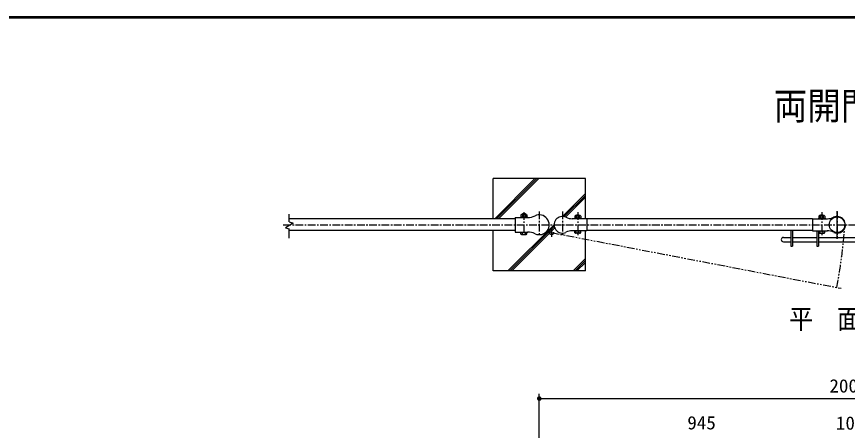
# Model space of a CAD drawing. Units: millimetres, scale not verified. Extents: x -4425 to 4425, y -3150 to 3150.
# Drawn here: x -995 to 1708, y 1579 to 2925 of the extents above; entities that cross this region are included whole.
import ezdxf
from ezdxf.enums import TextEntityAlignment as Align

# ---------------------------------------------------------------- set-up
doc = ezdxf.new("R2010")
doc.units = ezdxf.units.MM
doc.header["$LTSCALE"] = 20
doc.linetypes.add('USER1', pattern=[2, 1.25, -0.25, 0.25, -0.25])
doc.linetypes.add('USER6', pattern=[2.5, 1.25, -0.25, 0.25, -0.25, 0.25, -0.25])
for name, color, linetype, lineweight in [('0-0_BUHIN', 7, 'Continuous', 25), ('0-1_BOLT', 7, 'Continuous', 25), ('0-2_KOUZOU', 7, 'Continuous', 25), ('0-3_SUNPOU', 1, 'Continuous', 25), ('0-4_HATCH', 4, 'Continuous', 25), ('0-6_KISO', 7, 'Continuous', 25), ('0-9_1', 7, 'Continuous', 25), ('0-D_WAKU', 7, 'Continuous', 25)]:
    doc.layers.add(name, color=color, linetype=linetype, lineweight=lineweight)
doc.styles.add('ＭＳ ゴシック', font='')
doc.styles.get('ＭＳ ゴシック').set_extended_font_data('MS Gothic')

# ---------------------------------------------------------------- blocks, each defined once
blk = doc.blocks.new('M1')
at = {"layer": '0-3_SUNPOU'}
blk.add_line((-5, 0), (-38.58, 0), dxfattribs=at)
for points in [[(0, 0), (-5, 0), (-4.96, 0.63)], [(0, 0), (-4.96, -0.63), (-5, 0)], [(0, 0), (-4.96, 0.63), (-4.84, 1.24)], [(0, 0), (-4.84, -1.24), (-4.96, -0.63)], [(0, 0), (-4.84, 1.24), (-4.65, 1.84)], [(0, 0), (-4.65, -1.84), (-4.84, -1.24)], [(0, 0), (-4.65, 1.84), (-4.38, 2.41)], [(0, 0), (-4.38, -2.41), (-4.65, -1.84)], [(0, 0), (-4.38, 2.41), (-4.05, 2.94)], [(0, 0), (-4.05, -2.94), (-4.38, -2.41)], [(0, 0), (-4.05, 2.94), (-3.64, 3.42)], [(0, 0), (-3.64, -3.42), (-4.05, -2.94)], [(0, 0), (-3.64, 3.42), (-3.19, 3.85)], [(0, 0), (-3.19, -3.85), (-3.64, -3.42)], [(0, 0), (-3.19, 3.85), (-2.68, 4.22)], [(0, 0), (-2.68, -4.22), (-3.19, -3.85)], [(0, 0), (-2.68, 4.22), (-2.13, 4.52)], [(0, 0), (-2.13, -4.52), (-2.68, -4.22)], [(0, 0), (-2.13, 4.52), (-1.55, 4.76)], [(0, 0), (-1.55, -4.76), (-2.13, -4.52)], [(0, 0), (-1.55, 4.76), (-0.94, 4.91)], [(0, 0), (-0.94, -4.91), (-1.55, -4.76)], [(0, 0), (-0.94, 4.91), (-0.31, 4.99)], [(0, 0), (-0.31, -4.99), (-0.94, -4.91)], [(0, 0), (-0.31, 4.99), (0.31, 4.99)], [(0, 0), (0.31, -4.99), (-0.31, -4.99)], [(0, 0), (0.31, 4.99), (0.94, 4.91)], [(0, 0), (0.94, 4.91), (1.55, 4.76)], [(0, 0), (1.55, 4.76), (2.13, 4.52)], [(0, 0), (2.13, 4.52), (2.68, 4.22)], [(0, 0), (2.68, 4.22), (3.19, 3.85)], [(0, 0), (3.19, 3.85), (3.64, 3.42)], [(0, 0), (3.64, 3.42), (4.05, 2.94)], [(0, 0), (4.05, 2.94), (4.38, 2.41)], [(0, 0), (4.38, 2.41), (4.65, 1.84)], [(0, 0), (4.65, 1.84), (4.84, 1.24)], [(0, 0), (4.84, 1.24), (4.96, 0.63)], [(0, 0), (4.96, 0.63), (5, 0)], [(0, 0), (0.94, -4.91), (0.31, -4.99)], [(0, 0), (1.55, -4.76), (0.94, -4.91)], [(0, 0), (2.13, -4.52), (1.55, -4.76)], [(0, 0), (2.68, -4.22), (2.13, -4.52)], [(0, 0), (3.19, -3.85), (2.68, -4.22)], [(0, 0), (3.64, -3.42), (3.19, -3.85)], [(0, 0), (4.05, -2.94), (3.64, -3.42)], [(0, 0), (4.38, -2.41), (4.05, -2.94)], [(0, 0), (4.65, -1.84), (4.38, -2.41)], [(0, 0), (4.84, -1.24), (4.65, -1.84)], [(0, 0), (4.96, -0.63), (4.84, -1.24)], [(0, 0), (5, 0), (4.96, -0.63)]]:
    blk.add_solid(points, dxfattribs=at)

msp = doc.modelspace()

# ---------------------------------------------------------------- linework, layer by layer
at = {"layer": '0-0_BUHIN'}
for p, q in [((627.68, 2271.45), (627.68, 2224.41)), ((627.68, 2271.45), (668.26, 2271.45)), ((860.83, 2267.68), (812.25, 2267.68)), ((860.83, 2267.68), (860.83, 2228.18)), ((1595.03, 2267.68), (1643.61, 2267.68)), ((1595.03, 2267.68), (1595.03, 2228.18)), ((627.68, 2224.41), (668.26, 2224.41)), ((860.83, 2228.18), (812.25, 2228.18)), ((1595.03, 2228.18), (1643.61, 2228.18))]:
    msp.add_line(p, q, dxfattribs=at)
at = {"layer": '0-0_BUHIN', "color": 1, "linetype": 'USER1'}
for p, q in [((655.68, 2288.84), (655.68, 2212.2)), ((830.83, 2288.84), (830.83, 2212.2)), ((1625.03, 2288.84), (1625.03, 2212.2)), ((1675.02, 2202.7), (1675.02, 2291.74)), ((-127.53, 2247.93), (3555.26, 2247.93))]:
    msp.add_line(p, q, dxfattribs=at)
at = {"layer": '0-0_BUHIN', "color": 1, "linetype": 'USER6'}
for p, q in [((745.63, 2232.71), (745.63, 2209.15)), ((745.63, 2222.5), (1687.88, 2041.29))]:
    msp.add_line(p, q, dxfattribs=at)
msp.add_circle((745.63, 2222.57), 6.63, dxfattribs=at)
at = {"layer": '0-0_BUHIN'}
for centre, radius, start, end in [((667.26, 2329.09), 57.64, 270, 295.33168), ((705.68, 2247.93), 32.16, 245.75037, 115.33168), ((780.83, 2247.93), 27, 64.66832, 294.24963), ((813.09, 2316.08), 48.4, 244.66832, 270), ((1642.77, 2316.08), 48.4, 270, 295.33168), ((1675.03, 2247.93), 27, 245.75037, 115.33168), ((667.26, 2166.77), 57.64, 64.66832, 90), ((813.09, 2179.78), 48.4, 90, 115.33168), ((1642.77, 2179.78), 48.4, 64.66832, 90)]:
    msp.add_arc(centre, radius, start, end, dxfattribs=at)
at = {"layer": '0-0_BUHIN', "color": 1, "linetype": 'USER6'}
msp.add_arc((-51.13, 2372.48), 1755.97, 349.2128, 355.93273, dxfattribs=at)
at = {"layer": '0-1_BOLT'}
for p, q in [((645.18, 2273.45), (666.18, 2273.45)), ((648.33, 2281.45), (645.88, 2280.04)), ((648.33, 2281.45), (663.03, 2281.45)), ((650.68, 2280.04), (650.68, 2273.45)), ((660.68, 2280.04), (660.68, 2273.45)), ((663.03, 2281.45), (665.48, 2280.04)), ((666.18, 2273.45), (666.18, 2271.45)), ((823.48, 2277.68), (821.03, 2276.26)), ((821.03, 2276.26), (821.03, 2269.68)), ((838.18, 2277.68), (823.48, 2277.68)), ((825.83, 2276.26), (825.83, 2269.68)), ((835.83, 2276.26), (835.83, 2269.68)), ((838.18, 2277.68), (840.63, 2276.26)), ((838.18, 2277.68), (840.63, 2276.26)), ((840.63, 2276.26), (840.63, 2269.68)), ((1617.68, 2277.68), (1615.23, 2276.26)), ((1617.68, 2277.68), (1632.38, 2277.68)), ((1620.03, 2276.26), (1620.03, 2269.68)), ((1630.03, 2276.26), (1630.03, 2269.68)), ((1632.38, 2277.68), (1634.83, 2276.26)), ((820.33, 2269.68), (820.33, 2267.68)), ((841.33, 2269.68), (820.33, 2269.68)), ((841.33, 2267.68), (820.33, 2267.68)), ((841.33, 2269.68), (841.33, 2267.68)), ((1614.53, 2269.68), (1635.53, 2269.68)), ((1635.53, 2269.68), (1635.53, 2267.68)), ((645.88, 2217.82), (645.88, 2224.41)), ((648.33, 2216.41), (645.88, 2217.82)), ((650.68, 2217.82), (650.68, 2224.41)), ((650.68, 2224.41), (650.68, 2223.91)), ((650.68, 2224.41), (650.68, 2223.91)), ((660.68, 2217.82), (660.68, 2224.41)), ((660.68, 2224.41), (660.68, 2223.91)), ((660.68, 2224.41), (660.68, 2223.91)), ((663.03, 2216.41), (665.48, 2217.82)), ((665.48, 2217.82), (665.48, 2224.41)), ((825.83, 2228.18), (825.83, 2227.68)), ((825.83, 2228.18), (825.83, 2227.68)), ((825.83, 2221.59), (825.83, 2228.18)), ((835.83, 2228.18), (835.83, 2227.68)), ((835.83, 2228.18), (835.83, 2227.68)), ((835.83, 2221.59), (835.83, 2228.18)), ((1615.23, 2221.59), (1615.23, 2228.18)), ((1617.68, 2220.18), (1615.23, 2221.59)), ((1617.68, 2220.18), (1632.38, 2220.18)), ((1620.03, 2221.59), (1620.03, 2228.18)), ((1620.03, 2228.18), (1620.03, 2227.68)), ((1620.03, 2228.18), (1620.03, 2227.68)), ((1630.03, 2221.59), (1630.03, 2228.18)), ((1630.03, 2228.18), (1630.03, 2227.68)), ((1630.03, 2228.18), (1630.03, 2227.68)), ((1632.38, 2220.18), (1634.83, 2221.59)), ((1634.83, 2221.59), (1634.83, 2228.18)), ((648.33, 2216.41), (663.03, 2216.41))]:
    msp.add_line(p, q, dxfattribs=at)
for points in [[(645.18, 2273.45), (645.18, 2271.45), (666.18, 2271.45)], [(648.33, 2281.45), (645.88, 2280.04), (645.88, 2273.45)], [(648.33, 2281.45), (663.03, 2281.45), (665.48, 2280.04), (665.48, 2273.45)], [(838.18, 2277.68), (823.48, 2277.68), (821.03, 2276.26)], [(1617.68, 2277.68), (1615.23, 2276.26), (1615.23, 2269.68)], [(1617.68, 2277.68), (1632.38, 2277.68), (1634.83, 2276.26), (1634.83, 2269.68)], [(1614.53, 2269.68), (1614.53, 2267.68), (1635.53, 2267.68)], [(838.18, 2220.18), (823.48, 2220.18), (821.03, 2221.59), (821.03, 2228.18)], [(838.18, 2220.18), (840.63, 2221.59), (840.63, 2228.18)]]:
    msp.add_lwpolyline(points, dxfattribs=at)
for centre, radius, start, end in [((648.45, 2279), 2.45, 24.94299, 92.968), ((648.45, 2279), 2.45, 24.94299, 92.968), ((655.68, 2274.17), 10, 46.67952, 133.32048), ((655.68, 2271.91), 9.54, 58.40741, 121.59259), ((655.68, 2271.91), 9.54, 58.40741, 121.59259), ((662.9, 2279), 2.45, 87.032, 155.05701), ((662.9, 2279), 2.45, 87.032, 155.05701), ((823.6, 2275.23), 2.45, 24.94299, 92.968), ((823.6, 2275.23), 2.45, 24.94299, 92.968), ((830.83, 2270.4), 10, 46.67952, 133.32048), ((830.83, 2268.13), 9.54, 58.40741, 121.59259), ((830.83, 2268.13), 9.54, 58.40741, 121.59259), ((838.05, 2275.23), 2.45, 87.032, 155.05701), ((838.05, 2275.23), 2.45, 87.032, 155.05701), ((1617.8, 2275.23), 2.45, 24.94299, 92.968), ((1617.8, 2275.23), 2.45, 24.94299, 92.968), ((1625.03, 2270.4), 10, 46.67952, 133.32048), ((1625.03, 2268.13), 9.54, 58.40741, 121.59259), ((1625.03, 2268.13), 9.54, 58.40741, 121.59259), ((1632.25, 2275.23), 2.45, 87.032, 155.05701), ((1632.25, 2275.23), 2.45, 87.032, 155.05701), ((648.45, 2218.86), 2.45, 267.032, 335.05701), ((655.68, 2225.95), 9.54, 238.40741, 301.59259), ((662.9, 2218.86), 2.45, 204.94299, 272.968), ((823.6, 2222.63), 2.45, 267.032, 335.05701), ((830.83, 2229.72), 9.54, 238.40741, 301.59259), ((838.05, 2222.63), 2.45, 204.94299, 272.968), ((1617.8, 2222.63), 2.45, 267.032, 335.05701), ((1625.03, 2229.72), 9.54, 238.40741, 301.59259), ((1632.25, 2222.63), 2.45, 204.94299, 272.968)]:
    msp.add_arc(centre, radius, start, end, dxfattribs=at)
at = {"layer": '0-2_KOUZOU', "color": 3}
for p, q in [((-107.97, 2257.85), (-107.97, 2282.28)), ((-107.97, 2203.93), (-107.97, 2234.59))]:
    msp.add_line(p, q, dxfattribs=at)
at = {"layer": '0-2_KOUZOU', "color": 1, "linetype": 'USER1'}
for p, q in [((705.68, 2290.69), (705.68, 2211.4)), ((780.83, 2290.69), (780.83, 2211.4)), ((1675.02, 2291.16), (1675.02, 2203.13)), ((1675.03, 2290.69), (1675.03, 2211.4)), ((1675.03, 2214.77), (1675.03, 2280.34))]:
    msp.add_line(p, q, dxfattribs=at)
at = {"layer": '0-2_KOUZOU'}
for p, q in [((627.68, 2266.93), (-107.97, 2266.93)), ((1595.03, 2266.93), (860.83, 2266.93)), ((627.68, 2228.93), (-107.97, 2228.93)), ((1595.03, 2228.93), (860.83, 2228.93))]:
    msp.add_line(p, q, dxfattribs=at)
at = {"layer": '0-2_KOUZOU', "color": 3}
msp.add_lwpolyline([(-107.97, 2257.85), (-94.95, 2253.44), (-120.31, 2237.73), (-107.97, 2234.59)], dxfattribs=at)
at = {"layer": '0-2_KOUZOU', "color": 1}
msp.add_circle((1675.03, 2247.93), 25.4, dxfattribs=at)
at = {"layer": '0-3_SUNPOU'}
for p, q in [((705.68, 1312.68), (705.68, 1697.61)), ((735.68, 1682.61), (2675.18, 1682.61))]:
    msp.add_line(p, q, dxfattribs=at)
at = {"layer": '0-4_HATCH'}
for p, q in [((560.64, 2266.93), (691.64, 2397.93)), ((566.89, 2266.93), (697.89, 2397.93)), ((573.14, 2266.93), (704.14, 2397.93)), ((780.78, 2274.93), (855.68, 2349.83)), ((786.44, 2274.34), (855.68, 2343.58)), ((791.2, 2272.86), (855.68, 2337.33)), ((603.78, 2097.93), (753.83, 2247.98)), ((610.03, 2097.93), (754.42, 2242.32)), ((616.28, 2097.93), (755.9, 2237.55)), ((815.91, 2097.93), (855.68, 2137.7)), ((822.16, 2097.93), (855.68, 2131.45)), ((828.41, 2097.93), (855.68, 2125.2))]:
    msp.add_line(p, q, dxfattribs=at)
at = {"layer": '0-6_KISO'}
for p, q in [((555.68, 2266.93), (555.68, 2397.93)), ((855.68, 2397.93), (555.68, 2397.93)), ((855.68, 2267.68), (855.68, 2397.93)), ((555.68, 2097.93), (555.68, 2228.93)), ((855.68, 2097.93), (855.68, 2228.18)), ((855.68, 2097.93), (555.68, 2097.93))]:
    msp.add_line(p, q, dxfattribs=at)
at = {"layer": '0-9_1'}
for p, q in [((1524.34, 2228.93), (1524.34, 2178.06)), ((1529.34, 2228.93), (1529.34, 2178.06)), ((1609.34, 2228.18), (1609.34, 2178.06)), ((1614.34, 2228.18), (1614.34, 2178.06)), ((1500.34, 2206.56), (1524.34, 2206.56)), ((1500.34, 2192.56), (1524.34, 2192.56)), ((1529.34, 2206.56), (1609.34, 2206.56)), ((1529.34, 2192.56), (1609.34, 2192.56)), ((1614.34, 2206.56), (1802.33, 2206.56)), ((1614.34, 2192.56), (1802.33, 2192.56)), ((1524.34, 2178.06), (1529.34, 2178.06)), ((1609.34, 2178.06), (1614.34, 2178.06))]:
    msp.add_line(p, q, dxfattribs=at)
msp.add_arc((1500.34, 2199.56), 7, 90, 270, dxfattribs=at)
at = {"layer": '0-D_WAKU'}
msp.add_line((-4048.09, 2923), (4197.91, 2923), dxfattribs=at)
msp.add_lwpolyline([(-4050.09, 2925), (4199.91, 2925), (4199.91, -2925), (-4050.09, -2925)], close=True, dxfattribs=at)
msp.add_lwpolyline([(-4046.09, -2921), (-4046.09, 2921), (4195.91, 2921)], dxfattribs=at)

# ---------------------------------------------------------------- block references
at = {"layer": '0-3_SUNPOU', "xscale": 1.5, "yscale": 1.5, "rotation": 180}
msp.add_blockref('M1', (705.68, 1682.61), dxfattribs=at)

# ---------------------------------------------------------------- texts
at = {"layer": '0-3_SUNPOU', "color": 3, "style": 'ＭＳ ゴシック', "width": 1.05}
for s, p in [('2000', (1649.93, 1689.29)), ('945', (1187.43, 1569.29)), ('10', (1671.03, 1568.41))]:
    msp.add_text(s, height=43.3, dxfattribs=at).set_placement(p, align=Align.BOTTOM_LEFT)
at = {"layer": '0-9_1', "color": 4, "style": 'ＭＳ ゴシック', "width": 0.9}
for s, height, p in [('両開門扉', 89.14, (1468.46, 2563.57)), ('平\u3000面\u3000図', 63.67, (1518.52, 1890.52))]:
    msp.add_text(s, height=height, dxfattribs=at).set_placement(p, align=Align.BOTTOM_LEFT)

doc.saveas('drawing.dxf')
